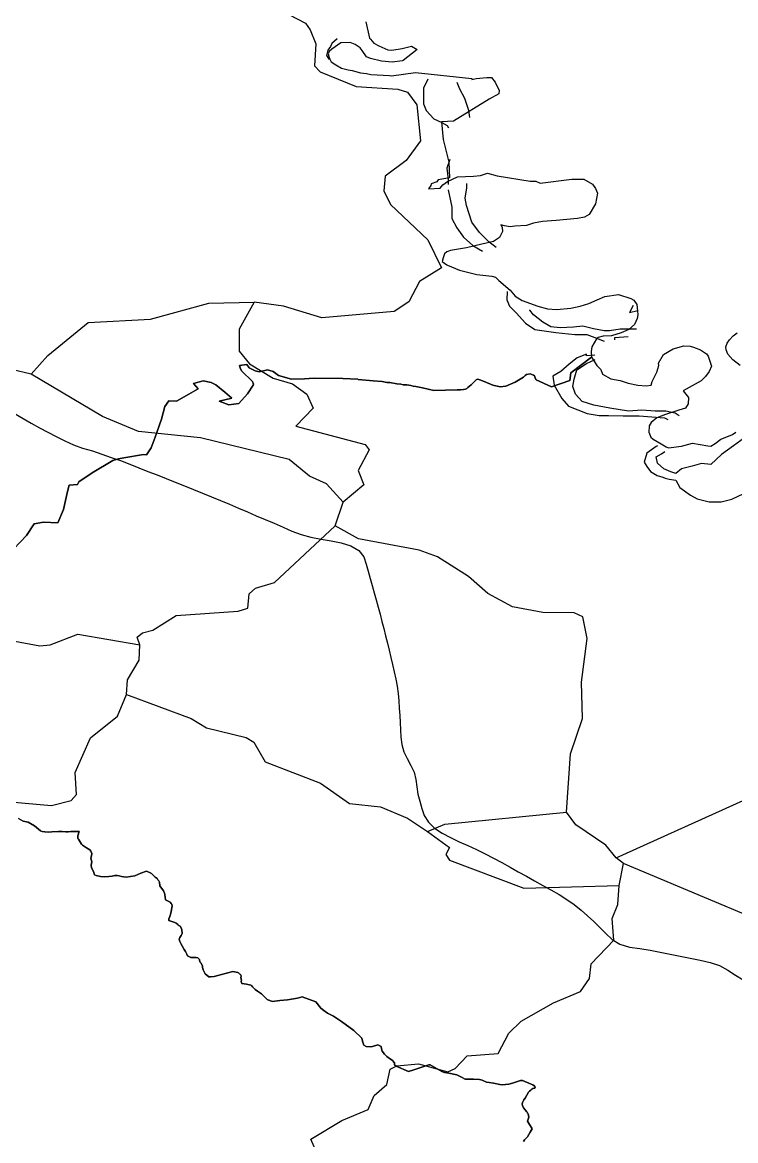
# Model space of a CAD drawing. Header units: metres. Extents: x 13.21 to 19.52, y 42.14 to 46.62.
# Drawn here: x 17.1535 to 17.3293, y 45.7957 to 46.0713 of the extents above; entities that cross this region are included whole.
import ezdxf

# ---------------------------------------------------------------- set-up
doc = ezdxf.new("R2010")
doc.units = ezdxf.units.M
doc.header["$MEASUREMENT"] = 0
for name, color, linetype in [('CESTE', 5, 'Continuous'), ('hr', 9, 'Continuous'), ('PRUGE', 7, 'Continuous'), ('RIJEKE', 4, 'Continuous')]:
    doc.layers.add(name, color=color, linetype=linetype)

msp = doc.modelspace()

# ---------------------------------------------------------------- linework, layer by layer
at = {"layer": 'CESTE'}
for p, q in [((17.23062, 45.94723), (17.23259, 45.95304)), ((17.30166, 45.86397), (17.29984, 45.86541)), ((17.30058, 45.8586), (17.30166, 45.86397))]:
    msp.add_line(p, q, dxfattribs=at)
for points in [[(17.21918, 46.07325), (17.22326, 46.07105), (17.22439, 46.06946), (17.2258, 46.06597), (17.22552, 46.06059), (17.22692, 46.05909), (17.23578, 46.05544), (17.24602, 46.05485), (17.24842, 46.05408), (17.25073, 46.05096), (17.25161, 46.04206), (17.24807, 46.03725), (17.24289, 46.03341), (17.24254, 46.02977), (17.24423, 46.02639), (17.25343, 46.01772), (17.25678, 46.01077), (17.25138, 46.00744), (17.24875, 46.0024), (17.24516, 46.00002), (17.22729, 45.99848), (17.21786, 46.00134), (17.21065, 46.00232)], [(17.15564, 45.98459), (17.15976, 45.98916), (17.16971, 45.99733), (17.1851, 45.9981), (17.19944, 46.0021), (17.21065, 46.00232)], [(17.21065, 46.00232), (17.20694, 45.99563), (17.20694, 45.99024), (17.20949, 45.98716), (17.21527, 45.98357), (17.22003, 45.98221), (17.22364, 45.97963), (17.22519, 45.97624), (17.22089, 45.97178), (17.23799, 45.96726), (17.23897, 45.96597), (17.23622, 45.9608), (17.23765, 45.9573), (17.23259, 45.95304)], [(17.15564, 45.98459), (17.1508, 45.98569), (17.14078, 45.98513)], [(17.23259, 45.95304), (17.22847, 45.95759), (17.22423, 45.95948), (17.21924, 45.96356), (17.19737, 45.96891), (17.18209, 45.97042), (17.17327, 45.97416), (17.15564, 45.98459)], [(17.18248, 45.91789), (17.18178, 45.91978), (17.18307, 45.92086), (17.18568, 45.92149), (17.19136, 45.92511), (17.20671, 45.92619), (17.20908, 45.92691), (17.20937, 45.93048), (17.21096, 45.93185), (17.21564, 45.93324), (17.23062, 45.94723)], [(17.28762, 45.87663), (17.28857, 45.89099), (17.29152, 45.89972), (17.29132, 45.9087), (17.29269, 45.91945), (17.29164, 45.92477), (17.28947, 45.92579), (17.28178, 45.92582), (17.27433, 45.92722), (17.26822, 45.9305), (17.26345, 45.93475), (17.25583, 45.93958), (17.25125, 45.94123), (17.23631, 45.94399), (17.23062, 45.94723)], [(17.10172, 45.93485), (17.10832, 45.93206), (17.11804, 45.92985), (17.12077, 45.93003), (17.12235, 45.92901), (17.12554, 45.92401), (17.13684, 45.91975), (17.14385, 45.92191), (17.15033, 45.91905), (17.1578, 45.91763), (17.16038, 45.91789), (17.16713, 45.92053), (17.18248, 45.91789)], [(17.17919, 45.90565), (17.17937, 45.90925), (17.18225, 45.91413), (17.18248, 45.91789)], [(17.15048, 45.87922), (17.16067, 45.87828), (17.1655, 45.87949), (17.16682, 45.88095), (17.16652, 45.88637), (17.17031, 45.89492), (17.17694, 45.90032), (17.17919, 45.90565)], [(17.17919, 45.90565), (17.19506, 45.89973), (17.19888, 45.89738), (17.20868, 45.89503), (17.21051, 45.89386), (17.21337, 45.88902), (17.22701, 45.88381), (17.23411, 45.87875), (17.24174, 45.87793), (17.24839, 45.87517), (17.25335, 45.87184)], [(17.29984, 45.86541), (17.33881, 45.88292), (17.34236, 45.88551), (17.34469, 45.88871), (17.34745, 45.89746), (17.35429, 45.89986), (17.35701, 45.89981), (17.35852, 45.89864), (17.36115, 45.89344), (17.36447, 45.89073), (17.3744, 45.88919), (17.38282, 45.88504), (17.39446, 45.88122), (17.40388, 45.87636)], [(17.25335, 45.87184), (17.25764, 45.87368), (17.28762, 45.87663)], [(17.29984, 45.86541), (17.29732, 45.86852), (17.28992, 45.87354), (17.28762, 45.87663)], [(17.25335, 45.87184), (17.25873, 45.86796), (17.25789, 45.86618), (17.25875, 45.86482), (17.2771, 45.85792), (17.30058, 45.8586)], [(17.38428, 45.83523), (17.37662, 45.8347), (17.35329, 45.84227), (17.30166, 45.86397)], [(17.22677, 45.79096), (17.22456, 45.79607), (17.23222, 45.80068), (17.23874, 45.80337), (17.24017, 45.80681), (17.24332, 45.80954), (17.24414, 45.81326), (17.24582, 45.8141), (17.25109, 45.8146), (17.25835, 45.81266), (17.2602, 45.81347), (17.26314, 45.81661), (17.27077, 45.81714), (17.2734, 45.8222), (17.27643, 45.82511), (17.28437, 45.82966), (17.29101, 45.8324), (17.29329, 45.8356), (17.29366, 45.83924), (17.29929, 45.8451), (17.29885, 45.85042), (17.30029, 45.85387), (17.30058, 45.8586)]]:
    msp.add_lwpolyline(points, dxfattribs=at)
at = {"layer": 'hr'}
for points in [[(17.23815, 46.07139), (17.23903, 46.06739), (17.23932, 46.0671), (17.24012, 46.06616), (17.24133, 46.06547), (17.24357, 46.06455), (17.24454, 46.06443), (17.24706, 46.06488), (17.24936, 46.06538), (17.25077, 46.06463), (17.24736, 46.06191), (17.24715, 46.06179), (17.2446, 46.06148), (17.24204, 46.0617), (17.23932, 46.06241), (17.23828, 46.06279), (17.23726, 46.06436), (17.23671, 46.06504), (17.2355, 46.06582), (17.2343, 46.06631), (17.23197, 46.06621), (17.22974, 46.06467), (17.22913, 46.06409), (17.22889, 46.06349), (17.22911, 46.06261), (17.22928, 46.06224), (17.22962, 46.06153), (17.23074, 46.06081), (17.23216, 46.06), (17.23381, 46.05961), (17.2348, 46.05941), (17.23682, 46.05881), (17.23828, 46.0587), (17.23934, 46.05847), (17.24395, 46.05822), (17.24445, 46.05812), (17.25038, 46.0589), (17.26428, 46.05743), (17.26425, 46.05717), (17.26536, 46.05745), (17.26797, 46.05768), (17.26908, 46.05772), (17.26998, 46.05658), (17.27098, 46.0545), (17.27094, 46.05366), (17.26855, 46.05238), (17.25979, 46.04691), (17.25683, 46.04676), (17.25724, 46.04244), (17.25858, 46.0368), (17.2588, 46.033), (17.25598, 46.03248), (17.25567, 46.03201), (17.25426, 46.03146), (17.25416, 46.03104), (17.25362, 46.03029), (17.25643, 46.03038), (17.25712, 46.03123), (17.25827, 46.03207), (17.2607, 46.03322), (17.26467, 46.03339), (17.26643, 46.03355), (17.26812, 46.03409), (17.27047, 46.03347), (17.27866, 46.03214), (17.28002, 46.03214), (17.28107, 46.03164), (17.28891, 46.03263), (17.29183, 46.03263), (17.29404, 46.03141), (17.29471, 46.03031), (17.29523, 46.02915), (17.29476, 46.02658), (17.29317, 46.02392), (17.29202, 46.02326), (17.29033, 46.02297), (17.28507, 46.02243), (17.2817, 46.02221), (17.2795, 46.02179), (17.27777, 46.02122), (17.27485, 46.02104), (17.2737, 46.02087), (17.27233, 46.0211), (17.2714, 46.02138), (17.27178, 46.02077), (17.27183, 46.01974), (17.2711, 46.01829), (17.26959, 46.01728), (17.26673, 46.01664), (17.26299, 46.01574), (17.25905, 46.01509), (17.2581, 46.01469), (17.25754, 46.01424), (17.2572, 46.01324), (17.25693, 46.01235), (17.25813, 46.01153), (17.25825, 46.01144), (17.26124, 46.01024), (17.26553, 46.00918), (17.26921, 46.00876), (17.27011, 46.00852), (17.2709, 46.00764), (17.27368, 46.00527), (17.27494, 46.00384), (17.27664, 46.00276), (17.28054, 46.00131), (17.2829, 46.00072), (17.28515, 46.00048), (17.2887, 46.00085), (17.29098, 46.00137), (17.29312, 46.00202), (17.29513, 46.00293), (17.29701, 46.00373), (17.30041, 46.00424), (17.30345, 46.0032), (17.30419, 46.00281), (17.30496, 46.00176), (17.30508, 46.00022), (17.30517, 45.99923), (17.30499, 45.99826), (17.30432, 45.9968), (17.30296, 45.99558), (17.30108, 45.99477), (17.29867, 45.99405), (17.2966, 45.99395), (17.29541, 45.99363), (17.29496, 45.99325), (17.29384, 45.99132), (17.29369, 45.99017), (17.2938, 45.98874), (17.28867, 45.98491), (17.2884, 45.983), (17.28394, 45.98145), (17.28011, 45.98322), (17.28004, 45.98324), (17.27989, 45.98365), (17.2798, 45.98393), (17.27969, 45.98419), (17.27943, 45.98436), (17.27905, 45.9845), (17.27862, 45.98462), (17.27774, 45.98448), (17.2774, 45.98425), (17.27702, 45.9838), (17.27492, 45.98258), (17.27268, 45.98166), (17.27125, 45.98146), (17.26948, 45.98184), (17.2673, 45.98278), (17.2662, 45.98315), (17.26598, 45.98323), (17.26566, 45.98334), (17.26548, 45.9833), (17.26532, 45.98317), (17.26504, 45.98285), (17.26472, 45.98258), (17.2644, 45.98226), (17.26408, 45.98196), (17.26366, 45.98163), (17.26332, 45.98131), (17.26302, 45.98108), (17.26274, 45.9809), (17.26219, 45.98082), (17.26146, 45.98074), (17.26092, 45.98068), (17.26065, 45.98073), (17.25487, 45.98057), (17.25215, 45.98122), (17.25209, 45.98123), (17.25126, 45.98138), (17.25044, 45.98152), (17.24977, 45.98162), (17.24923, 45.98175), (17.24822, 45.98191), (17.24737, 45.98195), (17.24681, 45.98208), (17.24579, 45.98219), (17.24405, 45.98249), (17.24335, 45.98251), (17.24213, 45.98281), (17.23991, 45.98297), (17.23629, 45.98323), (17.23621, 45.98335), (17.2325, 45.98355), (17.22542, 45.98357), (17.22418, 45.98349), (17.22303, 45.98342), (17.21982, 45.98337), (17.21658, 45.98427), (17.21534, 45.98522), (17.21387, 45.98568), (17.21188, 45.98513), (17.21083, 45.98537), (17.20937, 45.98618), (17.20884, 45.98699), (17.20697, 45.98675), (17.20719, 45.98618), (17.20752, 45.9854), (17.21022, 45.98276), (17.21048, 45.98214), (17.21035, 45.98183), (17.20902, 45.97976), (17.20686, 45.97735), (17.20435, 45.97701), (17.20203, 45.97794), (17.20515, 45.97869), (17.20338, 45.98011), (17.2012, 45.98197), (17.20003, 45.9825), (17.19806, 45.98294), (17.1957, 45.98227), (17.19686, 45.98094), (17.1945, 45.97969), (17.19152, 45.97795), (17.1896, 45.97801), (17.18857, 45.97665), (17.18782, 45.97351), (17.18619, 45.96909), (17.18523, 45.96644), (17.18405, 45.9647), (17.18335, 45.96476), (17.17853, 45.964), (17.17715, 45.96368), (17.1758, 45.9633), (17.17068, 45.96026), (17.16741, 45.95806), (17.16707, 45.95742), (17.165, 45.95724), (17.16458, 45.95564), (17.16365, 45.95119), (17.16226, 45.9479), (17.15867, 45.94808), (17.15641, 45.94766), (17.15453, 45.94485), (17.1514, 45.9415)], [(17.33039, 45.9867), (17.32856, 45.9881), (17.32734, 45.98948), (17.32698, 45.99056), (17.3269, 45.99134), (17.32718, 45.99221), (17.32778, 45.99302), (17.32867, 45.99401), (17.32965, 45.99474)], [(17.1514, 45.9415), (17.15453, 45.94485), (17.15641, 45.94766), (17.15867, 45.94808), (17.16226, 45.9479), (17.16365, 45.95119), (17.16458, 45.95564), (17.165, 45.95724), (17.16707, 45.95742), (17.16741, 45.95806), (17.17068, 45.96026), (17.1758, 45.9633), (17.17715, 45.96368), (17.17853, 45.964), (17.18335, 45.96476), (17.18405, 45.9647), (17.18523, 45.96644), (17.18619, 45.96909), (17.18782, 45.97351), (17.18857, 45.97665), (17.1896, 45.97801), (17.19152, 45.97795), (17.1945, 45.97969), (17.19686, 45.98094), (17.1957, 45.98227), (17.19806, 45.98294), (17.20003, 45.9825), (17.2012, 45.98197), (17.20338, 45.98011), (17.20515, 45.97869), (17.20203, 45.97794), (17.20435, 45.97701), (17.20686, 45.97735), (17.20902, 45.97976), (17.21035, 45.98183), (17.21048, 45.98214), (17.21022, 45.98276), (17.20752, 45.9854), (17.20719, 45.98618), (17.20697, 45.98675), (17.20884, 45.98699), (17.20937, 45.98618), (17.21083, 45.98537), (17.21188, 45.98513), (17.21387, 45.98568), (17.21534, 45.98522), (17.21658, 45.98427), (17.21982, 45.98337), (17.22303, 45.98342), (17.22418, 45.98349), (17.22542, 45.98357), (17.2325, 45.98355), (17.23621, 45.98335), (17.23629, 45.98323), (17.23991, 45.98297), (17.24213, 45.98281), (17.24335, 45.98251), (17.24405, 45.98249), (17.24579, 45.98219), (17.24681, 45.98208), (17.24737, 45.98195), (17.24822, 45.98191), (17.24923, 45.98175), (17.24977, 45.98162), (17.25044, 45.98152), (17.25126, 45.98138), (17.25209, 45.98123), (17.25215, 45.98122), (17.25487, 45.98057), (17.26065, 45.98073), (17.26092, 45.98068), (17.26146, 45.98074), (17.26219, 45.98082), (17.26274, 45.9809), (17.26302, 45.98108), (17.26332, 45.98131), (17.26366, 45.98163), (17.26408, 45.98196), (17.2644, 45.98226), (17.26472, 45.98258), (17.26504, 45.98285), (17.26532, 45.98317), (17.26548, 45.9833), (17.26566, 45.98334), (17.26598, 45.98323), (17.2662, 45.98315), (17.2673, 45.98278), (17.26948, 45.98184), (17.27125, 45.98146), (17.27268, 45.98166), (17.27492, 45.98258), (17.27702, 45.9838), (17.2774, 45.98425), (17.27774, 45.98448), (17.27862, 45.98462), (17.27905, 45.9845), (17.27943, 45.98436), (17.27969, 45.98419), (17.2798, 45.98393), (17.27989, 45.98365), (17.28004, 45.98324), (17.28011, 45.98322), (17.28394, 45.98145), (17.2884, 45.983), (17.28867, 45.98491), (17.2938, 45.98874), (17.2951, 45.98672), (17.2961, 45.9857), (17.29649, 45.9846), (17.29856, 45.98344), (17.30083, 45.98305), (17.30276, 45.98236), (17.30518, 45.98189), (17.30725, 45.98174), (17.30847, 45.98186), (17.30874, 45.98274), (17.30982, 45.98505), (17.31036, 45.98669), (17.31025, 45.98732), (17.31147, 45.98941), (17.31392, 45.99086), (17.3165, 45.99159), (17.31806, 45.99144), (17.31889, 45.99125), (17.32064, 45.99054), (17.32207, 45.98956), (17.32252, 45.98904), (17.32336, 45.98651), (17.32277, 45.9852), (17.32186, 45.984), (17.32077, 45.98292), (17.31631, 45.98044), (17.31763, 45.97886), (17.31755, 45.97728), (17.31689, 45.97622), (17.31527, 45.97567), (17.312, 45.97461), (17.30983, 45.97379), (17.30849, 45.97268), (17.308, 45.97185), (17.30795, 45.97173), (17.30792, 45.97027), (17.30838, 45.96904), (17.30896, 45.96853), (17.3109, 45.96737), (17.31219, 45.96666), (17.31275, 45.96641), (17.31598, 45.96682), (17.31861, 45.96756), (17.32244, 45.9669), (17.32315, 45.96687), (17.32421, 45.9675), (17.32562, 45.96859), (17.32625, 45.96878), (17.32849, 45.96969), (17.32937, 45.97025)], [(17.27697, 45.79546), (17.27724, 45.79585), (17.27797, 45.79664), (17.27868, 45.79774), (17.27911, 45.79859), (17.27801, 45.8005), (17.27832, 45.80145), (17.27811, 45.80225), (17.27802, 45.80245), (17.27787, 45.80267), (17.2777, 45.80289), (17.27742, 45.80326), (17.27704, 45.8038), (17.27679, 45.80434), (17.2767, 45.8047), (17.27676, 45.80504), (17.27711, 45.80577), (17.27741, 45.80616), (17.27821, 45.80761), (17.27849, 45.80789), (17.2788, 45.80812), (17.27908, 45.80833), (17.27934, 45.80851), (17.27981, 45.80865), (17.27984, 45.80889), (17.2796, 45.80917), (17.27928, 45.8094), (17.27888, 45.80963), (17.27676, 45.81052), (17.27628, 45.81054), (17.27431, 45.80987), (17.27335, 45.80961), (17.27173, 45.80944), (17.27115, 45.80953), (17.2696, 45.80986), (17.26852, 45.80998), (17.26785, 45.81011), (17.26684, 45.81056), (17.26615, 45.81071), (17.26468, 45.81083), (17.26265, 45.81085), (17.26169, 45.81136), (17.2606, 45.81186), (17.25856, 45.81233), (17.25753, 45.81248), (17.25684, 45.8127), (17.25402, 45.81433), (17.25363, 45.81435), (17.25, 45.81309), (17.24867, 45.81274), (17.24566, 45.81405), (17.24524, 45.81435), (17.24521, 45.81482), (17.24465, 45.81549), (17.24422, 45.81578), (17.24335, 45.81644), (17.24276, 45.81696), (17.24216, 45.81772), (17.24199, 45.8183), (17.24196, 45.81887), (17.24106, 45.81926), (17.23981, 45.81887), (17.23925, 45.8188), (17.23819, 45.81888), (17.23762, 45.81922), (17.2374, 45.81996), (17.23728, 45.82052), (17.23713, 45.82091), (17.23519, 45.82286), (17.23212, 45.82507), (17.23015, 45.82632), (17.22869, 45.82712), (17.22783, 45.82774), (17.22705, 45.82834), (17.22583, 45.8299), (17.22245, 45.83114), (17.22133, 45.83081), (17.21884, 45.83037), (17.21697, 45.83022), (17.21514, 45.83), (17.21396, 45.8304), (17.21382, 45.8305), (17.21361, 45.83068), (17.21246, 45.8319), (17.21142, 45.83253), (17.21085, 45.83295), (17.21047, 45.83331), (17.21018, 45.83361), (17.20996, 45.83389), (17.20982, 45.83403), (17.20873, 45.83422), (17.20762, 45.83443), (17.2074, 45.83493), (17.20747, 45.83525), (17.20736, 45.83577), (17.2074, 45.83628), (17.20727, 45.83661), (17.2072, 45.83665), (17.20678, 45.83701), (17.20658, 45.83712), (17.20538, 45.83737), (17.20166, 45.8364), (17.20078, 45.83615), (17.19983, 45.83602), (17.19947, 45.83604), (17.19856, 45.83679), (17.19805, 45.83778), (17.1979, 45.83835), (17.19792, 45.83869), (17.19753, 45.83943), (17.19726, 45.83977), (17.19711, 45.8403), (17.19672, 45.84074), (17.1963, 45.84085), (17.19564, 45.8408), (17.19504, 45.84085), (17.19466, 45.84096), (17.19419, 45.84122), (17.19405, 45.84165), (17.19374, 45.84226), (17.19339, 45.8428), (17.193, 45.84349), (17.19258, 45.84423), (17.19234, 45.84479), (17.19218, 45.84534), (17.19233, 45.84576), (17.19264, 45.84621), (17.19291, 45.84676), (17.19284, 45.84691), (17.1928, 45.84755), (17.19272, 45.84798), (17.1924, 45.84856), (17.19192, 45.84879), (17.19181, 45.84895), (17.19138, 45.8493), (17.1911, 45.84945), (17.18962, 45.8499), (17.18956, 45.85031), (17.18983, 45.85095), (17.19006, 45.85174), (17.19042, 45.85349), (17.19032, 45.85394), (17.19019, 45.85409), (17.1899, 45.85444), (17.18876, 45.85505), (17.18864, 45.85635), (17.18855, 45.85669), (17.18826, 45.85723), (17.18737, 45.8585), (17.18726, 45.8594), (17.18714, 45.85967), (17.18685, 45.85996), (17.18669, 45.86025), (17.1862, 45.8606), (17.18569, 45.8612), (17.18536, 45.86153), (17.18484, 45.8618), (17.1841, 45.86211), (17.18271, 45.86157), (17.18121, 45.86092), (17.17904, 45.86061), (17.17795, 45.86076), (17.17733, 45.86097), (17.17688, 45.86106), (17.1763, 45.86106), (17.17563, 45.86088), (17.17483, 45.86076), (17.17363, 45.86071), (17.17277, 45.86074), (17.17169, 45.86099), (17.17131, 45.86119), (17.17105, 45.86198), (17.17055, 45.86289), (17.17048, 45.86353), (17.17064, 45.86439), (17.17033, 45.86526), (17.17051, 45.86585), (17.17061, 45.86646), (17.17039, 45.86706), (17.17011, 45.86736), (17.16931, 45.86783), (17.16834, 45.86854), (17.16804, 45.86873), (17.16729, 45.86998), (17.1672, 45.87018), (17.16715, 45.87084), (17.16751, 45.8719), (17.16548, 45.87188), (17.16476, 45.87181), (17.16421, 45.87182), (17.16332, 45.8719), (17.16239, 45.8719), (17.16077, 45.87176), (17.15983, 45.87173), (17.15902, 45.87177), (17.15835, 45.87189), (17.158, 45.87206), (17.15651, 45.87325), (17.15491, 45.8742), (17.15373, 45.87444), (17.15257, 45.87509)], [(17.15257, 45.87509), (17.15373, 45.87444), (17.15491, 45.8742), (17.15651, 45.87325), (17.158, 45.87206), (17.15835, 45.87189), (17.15902, 45.87177), (17.15983, 45.87173), (17.16077, 45.87176), (17.16239, 45.8719), (17.16332, 45.8719), (17.16421, 45.87182), (17.16476, 45.87181), (17.16548, 45.87188), (17.16751, 45.8719), (17.16715, 45.87084), (17.1672, 45.87018), (17.16729, 45.86998), (17.16804, 45.86873), (17.16834, 45.86854), (17.16931, 45.86783), (17.17011, 45.86736), (17.17039, 45.86706), (17.17061, 45.86646), (17.17051, 45.86585), (17.17033, 45.86526), (17.17064, 45.86439), (17.17048, 45.86353), (17.17055, 45.86289), (17.17105, 45.86198), (17.17131, 45.86119), (17.17169, 45.86099), (17.17277, 45.86074), (17.17363, 45.86071), (17.17483, 45.86076), (17.17563, 45.86088), (17.1763, 45.86106), (17.17688, 45.86106), (17.17733, 45.86097), (17.17795, 45.86076), (17.17904, 45.86061), (17.18121, 45.86092), (17.18271, 45.86157), (17.1841, 45.86211), (17.18484, 45.8618), (17.18536, 45.86153), (17.18569, 45.8612), (17.1862, 45.8606), (17.18669, 45.86025), (17.18685, 45.85996), (17.18714, 45.85967), (17.18726, 45.8594), (17.18737, 45.8585), (17.18826, 45.85723), (17.18855, 45.85669), (17.18864, 45.85635), (17.18876, 45.85505), (17.1899, 45.85444), (17.19019, 45.85409), (17.19032, 45.85394), (17.19042, 45.85349), (17.19006, 45.85174), (17.18983, 45.85095), (17.18956, 45.85031), (17.18962, 45.8499), (17.1911, 45.84945), (17.19138, 45.8493), (17.19181, 45.84895), (17.19192, 45.84879), (17.1924, 45.84856), (17.19272, 45.84798), (17.1928, 45.84755), (17.19284, 45.84691), (17.19291, 45.84676), (17.19264, 45.84621), (17.19233, 45.84576), (17.19218, 45.84534), (17.19234, 45.84479), (17.19258, 45.84423), (17.193, 45.84349), (17.19339, 45.8428), (17.19374, 45.84226), (17.19405, 45.84165), (17.19419, 45.84122), (17.19466, 45.84096), (17.19504, 45.84085), (17.19564, 45.8408), (17.1963, 45.84085), (17.19672, 45.84074), (17.19711, 45.8403), (17.19726, 45.83977), (17.19753, 45.83943), (17.19792, 45.83869), (17.1979, 45.83835), (17.19805, 45.83778), (17.19856, 45.83679), (17.19947, 45.83604), (17.19983, 45.83602), (17.20078, 45.83615), (17.20166, 45.8364), (17.20538, 45.83737), (17.20658, 45.83712), (17.20678, 45.83701), (17.2072, 45.83665), (17.20727, 45.83661), (17.2074, 45.83628), (17.20736, 45.83577), (17.20747, 45.83525), (17.2074, 45.83493), (17.20762, 45.83443), (17.20873, 45.83422), (17.20982, 45.83403), (17.20996, 45.83389), (17.21018, 45.83361), (17.21047, 45.83331), (17.21085, 45.83295), (17.21142, 45.83253), (17.21246, 45.8319), (17.21361, 45.83068), (17.21382, 45.8305), (17.21396, 45.8304), (17.21514, 45.83), (17.21697, 45.83022), (17.21884, 45.83037), (17.22133, 45.83081), (17.22245, 45.83114), (17.22583, 45.8299), (17.22705, 45.82834), (17.22783, 45.82774), (17.22869, 45.82712), (17.23015, 45.82632), (17.23212, 45.82507), (17.23519, 45.82286), (17.23713, 45.82091), (17.23728, 45.82052), (17.2374, 45.81996), (17.23762, 45.81922), (17.23819, 45.81888), (17.23925, 45.8188), (17.23981, 45.81887), (17.24106, 45.81926), (17.24196, 45.81887), (17.24199, 45.8183), (17.24216, 45.81772), (17.24276, 45.81696), (17.24335, 45.81644), (17.24422, 45.81578), (17.24465, 45.81549), (17.24521, 45.81482), (17.24524, 45.81435), (17.24566, 45.81405), (17.24867, 45.81274), (17.25, 45.81309), (17.25363, 45.81435), (17.25402, 45.81433), (17.25684, 45.8127), (17.25753, 45.81248), (17.25856, 45.81233), (17.2606, 45.81186), (17.26169, 45.81136), (17.26265, 45.81085), (17.26468, 45.81083), (17.26615, 45.81071), (17.26684, 45.81056), (17.26785, 45.81011), (17.26852, 45.80998), (17.2696, 45.80986), (17.27115, 45.80953), (17.27173, 45.80944), (17.27335, 45.80961), (17.27431, 45.80987), (17.27628, 45.81054), (17.27676, 45.81052), (17.27888, 45.80963), (17.27928, 45.8094), (17.2796, 45.80917), (17.27984, 45.80889), (17.27981, 45.80865), (17.27934, 45.80851), (17.27908, 45.80833), (17.2788, 45.80812), (17.27849, 45.80789), (17.27821, 45.80761), (17.27741, 45.80616), (17.27711, 45.80577), (17.27676, 45.80504), (17.2767, 45.8047), (17.27679, 45.80434), (17.27704, 45.8038), (17.27742, 45.80326), (17.2777, 45.80289), (17.27787, 45.80267), (17.27802, 45.80245), (17.27811, 45.80225), (17.27832, 45.80145), (17.27801, 45.8005), (17.27911, 45.79859), (17.27868, 45.79774), (17.27797, 45.79664), (17.27724, 45.79585), (17.27697, 45.79546)]]:
    msp.add_lwpolyline(points, dxfattribs=at)
at = {"layer": 'PRUGE'}
msp.add_lwpolyline([(17.15169, 45.97479), (17.1537, 45.97365), (17.15569, 45.97251), (17.1577, 45.97138), (17.15979, 45.97032), (17.16186, 45.96924), (17.16394, 45.96818), (17.16606, 45.96714), (17.16834, 45.96633), (17.17075, 45.96567), (17.17306, 45.96487), (17.17538, 45.96407), (17.17769, 45.96327), (17.17995, 45.9624), (17.1822, 45.96152), (17.18444, 45.96063), (17.18669, 45.95975), (17.18894, 45.95887), (17.19118, 45.95798), (17.19343, 45.95709), (17.19567, 45.95619), (17.19789, 45.95528), (17.20011, 45.95436), (17.20232, 45.95344), (17.20454, 45.9525), (17.20673, 45.95156), (17.20894, 45.95063), (17.21115, 45.9497), (17.21336, 45.94876), (17.21556, 45.94783), (17.21775, 45.94688), (17.21992, 45.9459), (17.22219, 45.94505), (17.22459, 45.94438), (17.2271, 45.94395), (17.2296, 45.94351), (17.23206, 45.94297), (17.23448, 45.94228), (17.23638, 45.94111), (17.23766, 45.93952), (17.23824, 45.93778), (17.23873, 45.936), (17.23924, 45.93424), (17.23973, 45.93248), (17.24023, 45.93071), (17.24072, 45.92894), (17.24119, 45.92718), (17.24166, 45.9254), (17.24212, 45.92364), (17.24257, 45.92186), (17.24302, 45.92009), (17.24346, 45.91832), (17.2439, 45.91655), (17.24432, 45.91478), (17.24474, 45.913), (17.24514, 45.91122), (17.24552, 45.90945), (17.24588, 45.90766), (17.24614, 45.90587), (17.2463, 45.90408), (17.24639, 45.90228), (17.2465, 45.90048), (17.2466, 45.89869), (17.24667, 45.89689), (17.24675, 45.89509), (17.247, 45.8933), (17.24748, 45.89154), (17.24831, 45.88984), (17.24923, 45.88814), (17.25006, 45.88645), (17.25046, 45.88467), (17.2507, 45.88288), (17.25093, 45.88109), (17.25143, 45.87932), (17.25195, 45.87756), (17.25256, 45.87582), (17.25357, 45.87415), (17.25505, 45.87269), (17.25693, 45.87144), (17.25898, 45.87036), (17.26112, 45.86936), (17.2633, 45.86839), (17.26545, 45.86741), (17.26757, 45.86638), (17.26964, 45.86532), (17.27167, 45.8642), (17.27368, 45.86309), (17.27569, 45.86195), (17.2777, 45.86083), (17.27972, 45.85971), (17.28174, 45.8586), (17.28377, 45.85748), (17.28575, 45.85634), (17.28767, 45.85513), (17.28947, 45.85385), (17.29118, 45.8525), (17.2928, 45.85111), (17.29434, 45.84967), (17.29585, 45.84821), (17.29733, 45.84674), (17.29882, 45.84524), (17.30076, 45.8441), (17.30313, 45.84336), (17.30566, 45.84303), (17.30818, 45.84265), (17.31066, 45.84216), (17.31312, 45.84163), (17.31559, 45.84112), (17.31807, 45.84063), (17.32055, 45.84015), (17.323, 45.83958), (17.32534, 45.83884), (17.32734, 45.8377), (17.32926, 45.8365), (17.33114, 45.83527)], dxfattribs=at)
at = {"layer": 'RIJEKE'}
for points in [[(17.23108, 46.0672), (17.22976, 46.06605), (17.22942, 46.06536), (17.22876, 46.06446), (17.22842, 46.06308), (17.22911, 46.06216)], [(17.25342, 46.0573), (17.25238, 46.05507), (17.25235, 46.05117), (17.25299, 46.04957), (17.25494, 46.0475), (17.2569, 46.04658), (17.25822, 46.04588), (17.25852, 46.04532)], [(17.26381, 46.04781), (17.26352, 46.04953), (17.26257, 46.0525), (17.26127, 46.0548), (17.26062, 46.05642)], [(17.25886, 46.03752), (17.25812, 46.03533), (17.2584, 46.03258), (17.2584, 46.0313)], [(17.27023, 46.01582), (17.26847, 46.01717), (17.26618, 46.01947), (17.26424, 46.022), (17.26295, 46.02614), (17.26265, 46.02798), (17.263, 46.0305), (17.26301, 46.03159)], [(17.25842, 46.03004), (17.25903, 46.0273), (17.25933, 46.0257), (17.2593, 46.02295), (17.26059, 46.02065), (17.26223, 46.01834), (17.26451, 46.01628), (17.26692, 46.01492)], [(17.27295, 46.00498), (17.27293, 46.00293), (17.27358, 46.00132), (17.27519, 45.99972), (17.27747, 45.99717), (17.27977, 45.99555), (17.28501, 45.99485), (17.28962, 45.99436), (17.29257, 45.99435), (17.29257, 45.99435), (17.29454, 45.99365), (17.29684, 45.99272)], [(17.304, 46.0015), (17.30316, 45.9998), (17.30517, 46.00026)], [(17.27855, 46.00037), (17.27849, 46.00045)], [(17.30488, 45.99566), (17.30279, 45.99567), (17.30082, 45.99568), (17.29818, 45.99524), (17.29686, 45.99524), (17.29423, 45.99572), (17.29162, 45.99642), (17.29162, 45.99642), (17.2893, 45.9962), (17.28602, 45.99599), (17.28372, 45.99623), (17.28176, 45.99739), (17.27947, 45.99923), (17.27855, 46.00037)], [(17.29947, 45.99306), (17.29947, 45.99363), (17.30277, 45.99384)], [(17.2946, 45.98927), (17.29252, 45.98908), (17.29253, 45.98954), (17.29253, 45.98954), (17.29022, 45.98863), (17.28822, 45.98704), (17.28623, 45.98521), (17.28425, 45.98407), (17.28453, 45.98188), (17.28648, 45.97856), (17.28811, 45.97672), (17.29041, 45.97578), (17.29271, 45.97486), (17.29566, 45.97439), (17.29796, 45.97437), (17.30158, 45.97435), (17.30553, 45.97432), (17.30553, 45.97432), (17.31177, 45.97385), (17.31259, 45.97338)], [(17.31533, 45.97432), (17.3144, 45.97497), (17.3121, 45.97545), (17.3121, 45.97545), (17.30948, 45.97546), (17.30619, 45.97571), (17.30619, 45.97571), (17.3029, 45.9755), (17.2983, 45.9762), (17.29436, 45.97692), (17.29142, 45.97785), (17.2898, 45.97968), (17.28915, 45.98152), (17.2895, 45.98336), (17.29018, 45.98565), (17.29251, 45.98724), (17.29463, 45.98821)], [(17.33144, 45.96892), (17.32879, 45.96688), (17.32581, 45.96482), (17.32315, 45.96231), (17.32084, 45.96256), (17.32084, 45.96256), (17.31855, 45.96189), (17.31591, 45.96121), (17.31457, 45.96007), (17.31327, 45.96054), (17.31162, 45.96124), (17.30999, 45.96261), (17.30969, 45.96423), (17.311, 45.96491), (17.3118, 45.96554)], [(17.31002, 45.96693), (17.30971, 45.96675), (17.30739, 45.96515), (17.30672, 45.96286), (17.30741, 45.96186), (17.30832, 45.96056), (17.30996, 45.95963), (17.31131, 45.95916), (17.31194, 45.95893), (17.31291, 45.9587), (17.31456, 45.95847), (17.31553, 45.95663), (17.31812, 45.95478), (17.31976, 45.95386), (17.32272, 45.95315), (17.32568, 45.95313), (17.32831, 45.95381), (17.33128, 45.95516)]]:
    msp.add_lwpolyline(points, dxfattribs=at)

doc.saveas('drawing.dxf')
